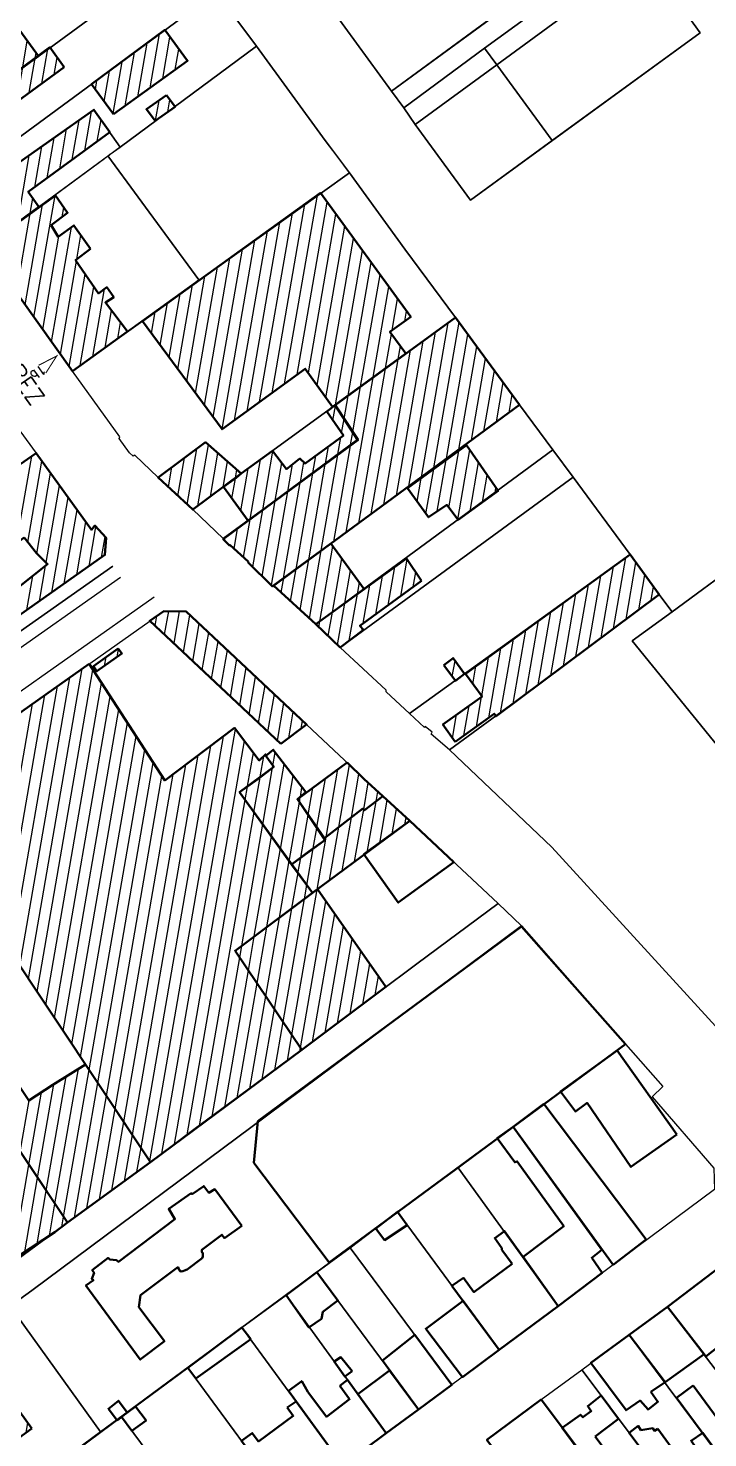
# Model space of a CAD drawing. Extents: x 1215 to 2028, y -6 to 499.
# Drawn here: x 1644.6 to 1744.8, y 120.7 to 328.6 of the extents above; entities that cross this region are included whole.
import ezdxf

# ---------------------------------------------------------------- set-up
doc = ezdxf.new("R2010")
doc.units = 0
for name, color, linetype, lineweight in [('Ar0-Texte2', 6, 'CONTINUOUS', 15), ('Ar1-Site', 6, 'CONTINUOUS', 18), ('Ar2-Coupe-Gras', 7, 'CONTINUOUS', 35)]:
    doc.layers.add(name, color=color, linetype=linetype, lineweight=lineweight)
doc.layers.add('LYTV_TXT1_500', color=1, linetype='CONTINUOUS')
doc.layers.add('LYTV_VUE', color=1, linetype='CONTINUOUS')
doc.styles.get("Standard").update_dxf_attribs({"font": 'romans.shx'})
pattern_1 = [(260.1565, (1590.8917, 222.358), (1.56413, -0.271394), [])]

msp = doc.modelspace()

# ---------------------------------------------------------------- hatches: boundary and pattern name
at = {"layer": 'Ar1-Site'}
h = msp.add_hatch(dxfattribs=at)
h.set_pattern_fill('ANSI31', color=256, scale=0.5, style=0)
h.set_pattern_definition(pattern_1)
h.paths.add_polyline_path([(1635.417, 326.373), (1639.945, 320.116), (1646.081, 324.516), (1640.134, 332.612), (1632.159, 326.792), (1633.451, 325.075)])
h = msp.add_hatch(dxfattribs=at)
h.set_pattern_fill('ANSI31', color=256, scale=0.5, style=0)
h.set_pattern_definition(pattern_1)
h.paths.add_polyline_path([(1657.163, 315.923), (1653.93, 320.339), (1664.723, 328.353), (1668.084, 323.815)])
h = msp.add_hatch(dxfattribs=at)
h.set_pattern_fill('ANSI31', color=256, scale=0.5, style=0)
h.set_pattern_definition(pattern_1)
h.paths.add_polyline_path([(1649.87, 322.861), (1647.798, 325.808), (1638.107, 318.696), (1640.301, 315.877)])
h = msp.add_hatch(dxfattribs=at)
h.set_pattern_fill('ANSI31', color=256, scale=0.5, style=0)
h.set_pattern_definition(pattern_1)
h.paths.add_polyline_path([(1664.962, 318.741), (1666.254, 317.024), (1663.308, 314.952), (1662.016, 316.669)])
h = msp.add_hatch(dxfattribs=at)
h.set_pattern_fill('ANSI31', color=256, scale=0.5, style=0)
h.set_pattern_definition(pattern_1)
h.paths.add_polyline_path([(1646.136, 302.282), (1644.582, 304.492), (1656.604, 313.286), (1654.273, 316.6), (1641.998, 307.925), (1642.126, 307.803), (1634.027, 301.98), (1638.04, 296.334)])
h = msp.add_hatch(dxfattribs=at)
h.set_pattern_fill('ANSI31', color=256, scale=0.5, style=0)
h.set_pattern_definition(pattern_1)
h.paths.add_polyline_path([(1653.785, 296.102), (1651.578, 294.423), (1654.948, 289.511), (1656.175, 290.416), (1657.211, 288.943), (1655.981, 288.163), (1659.211, 283.871), (1651.112, 278.048), (1638.04, 296.334), (1648.592, 303.967), (1650.405, 301.389), (1647.952, 299.579), (1648.994, 297.857), (1651.326, 299.539)])
h = msp.add_hatch(dxfattribs=at)
h.set_pattern_fill('ANSI31', color=256, scale=0.5, style=0)
h.set_pattern_definition(pattern_1)
h.paths.add_polyline_path([(1661.421, 285.425), (1673.186, 269.48), (1685.455, 278.404), (1689.468, 272.758), (1700.263, 280.647), (1697.935, 283.837), (1701.003, 286.037), (1687.682, 304.317)])
h = msp.add_hatch(dxfattribs=at)
h.set_pattern_fill('ANSI31', color=256, scale=0.5, style=0)
h.set_pattern_definition(pattern_1)
h.paths.add_polyline_path([(1677.045, 249.964), (1674.361, 252.396), (1674.236, 252.393), (1673.34, 253.245), (1693.209, 267.98), (1689.836, 273.017), (1707.626, 285.952), (1717.066, 273.072), (1680.634, 246.306), (1677.048, 249.839)])
h.paths.add_polyline_path([(1675.972, 262.929), (1680.635, 266.293), (1682.701, 263.596), (1684.661, 265.144), (1685.429, 264.413), (1691.071, 268.551), (1688.609, 272.113), (1689.836, 273.017), (1693.212, 267.855), (1678.737, 257.251), (1677.02, 255.96), (1673.397, 260.991), (1675.239, 262.286)], flags=17)
h = msp.add_hatch(dxfattribs=at)
h.set_pattern_fill('ANSI31', color=256, scale=0.5, style=0)
h.set_pattern_definition(pattern_1)
h.paths.add_polyline_path([(1670.736, 267.545), (1675.972, 262.929), (1668.859, 257.63), (1663.744, 262.374)])
h = msp.add_hatch(dxfattribs=at)
h.set_pattern_fill('ANSI31', color=256, scale=0.5, style=0)
h.set_pattern_definition(pattern_1)
h.paths.add_polyline_path([(1700.509, 260.792), (1709.219, 267.13), (1713.885, 260.376), (1707.995, 256.107), (1706.316, 258.314), (1703.614, 256.498)])
h = msp.add_hatch(dxfattribs=at)
h.set_pattern_fill('ANSI31', color=256, scale=0.5, style=0)
h.set_pattern_definition(pattern_1)
h.paths.add_polyline_path([(1643.979, 253.512), (1645.786, 251.184), (1647.449, 249.601), (1643.372, 246.353), (1640.139, 250.769), (1633.833, 246.376), (1638.933, 238.997), (1655.91, 250.936), (1656.097, 253.439), (1654.428, 255.271), (1653.922, 254.651), (1645.752, 265.943), (1637.191, 260.026), (1641.801, 253.322), (1642.442, 252.372)])
h = msp.add_hatch(dxfattribs=at)
h.set_pattern_fill('ANSI31', color=256, scale=0.5, style=0)
h.set_pattern_definition(pattern_1)
h.paths.add_polyline_path([(1689.22, 252.641), (1694.135, 245.893), (1687.018, 240.719), (1680.755, 246.434)])
h = msp.add_hatch(dxfattribs=at)
h.set_pattern_fill('ANSI31', color=256, scale=0.5, style=0)
h.set_pattern_definition(pattern_1)
h.paths.add_polyline_path([(1702.599, 247.104), (1700.392, 250.421), (1687.018, 240.719), (1690.601, 237.311), (1694.034, 239.895), (1693.519, 240.507)])
h = msp.add_hatch(dxfattribs=at)
h.set_pattern_fill('ANSI31', color=256, scale=0.5, style=0)
h.set_pattern_definition(pattern_1)
h.paths.add_polyline_path([(1707.562, 223.369), (1713.33, 227.51), (1713.589, 227.142), (1737.624, 245.104), (1733.355, 250.993), (1709.061, 233.399), (1711.517, 230.088), (1705.749, 225.947)])
h.paths.add_polyline_path([(1705.906, 234.695), (1707.588, 232.363), (1708.936, 233.396), (1707.254, 235.728)], flags=17)
h = msp.add_hatch(dxfattribs=at)
h.set_pattern_fill('ANSI31', color=256, scale=0.5, style=0)
h.set_pattern_definition(pattern_1)
h.paths.add_polyline_path([(1681.837, 223.102), (1662.523, 241.233), (1664.611, 242.659), (1667.859, 242.615), (1685.638, 225.945)])
h = msp.add_hatch(dxfattribs=at)
h.set_pattern_fill('ANSI31', color=256, scale=0.5, style=0)
h.set_pattern_definition(pattern_1)
h.paths.add_polyline_path([(1657.878, 237.12), (1658.396, 236.383), (1654.713, 233.793), (1654.195, 234.53)])
h = msp.add_hatch(dxfattribs=at)
h.set_pattern_fill('ANSI31', color=256, scale=0.5, style=0)
h.set_pattern_definition(pattern_1)
h.paths.add_polyline_path([(1653.562, 234.889), (1664.734, 217.679), (1675.033, 225.431), (1678.65, 220.649), (1679.627, 221.548), (1679.633, 221.299), (1680.797, 219.704), (1675.769, 215.956), (1686.507, 201.109), (1675.102, 192.58), (1684.96, 177.961), (1662.638, 161.416), (1626.434, 215.725)])
h = msp.add_hatch(dxfattribs=at)
h.set_pattern_fill('ANSI31', color=256, scale=0.5, style=0)
h.set_pattern_definition(pattern_1)
h.paths.add_polyline_path([(1683.405, 205.279), (1675.769, 215.956), (1678.469, 217.897), (1680.797, 219.704), (1679.633, 221.299), (1680.735, 222.2), (1685.512, 215.949), (1684.289, 214.919), (1688.311, 208.899), (1685.98, 207.217)])
h = msp.add_hatch(dxfattribs=at)
h.set_pattern_fill('ANSI31', color=256, scale=0.5, style=0)
h.set_pattern_definition(pattern_1)
h.paths.add_polyline_path([(1691.648, 220.349), (1684.289, 214.919), (1688.305, 209.148), (1693.942, 213.536), (1694.198, 213.292), (1696.894, 215.358), (1694.083, 217.911)])
h = msp.add_hatch(dxfattribs=at)
h.set_pattern_fill('ANSI31', color=256, scale=0.5, style=0)
h.set_pattern_definition(pattern_1)
h.paths.add_polyline_path([(1683.405, 205.279), (1686.507, 201.109), (1700.858, 211.71), (1696.894, 215.358), (1694.198, 213.292), (1693.942, 213.536), (1688.305, 209.148), (1688.311, 208.899)])
h = msp.add_hatch(dxfattribs=at)
h.set_pattern_fill('ANSI31', color=256, scale=0.5, style=0)
h.set_pattern_definition(pattern_1)
h.paths.add_polyline_path([(1683.405, 205.279), (1686.507, 201.109), (1700.858, 211.71), (1696.894, 215.358), (1694.198, 213.292), (1693.942, 213.536), (1688.305, 209.148), (1688.311, 208.899)])
h = msp.add_hatch(dxfattribs=at)
h.set_pattern_fill('ANSI31', color=256, scale=0.5, style=0)
h.set_pattern_definition(pattern_1)
h.paths.add_polyline_path([(1653.036, 175.791), (1662.638, 161.416), (1650.37, 152.491), (1614.034, 207.047), (1618.206, 210.024), (1644.675, 170.462), (1648.239, 172.799)])
h = msp.add_hatch(dxfattribs=at)
h.set_pattern_fill('ANSI31', color=256, scale=0.5, style=0)
h.set_pattern_definition(pattern_1)
h.paths.add_polyline_path([(1697.345, 187.264), (1687.243, 201.627), (1675.102, 192.58), (1684.96, 177.961)])
h = msp.add_hatch(dxfattribs=at)
h.set_pattern_fill('ANSI31', color=256, scale=0.5, style=0)
h.set_pattern_definition(pattern_1)
h.paths.add_polyline_path([(1612.597, 189.523), (1596.751, 178.76), (1589.358, 189.693), (1586.044, 187.362), (1605.239, 158.986), (1601.927, 156.53), (1607.51, 148.05), (1617.447, 155.293), (1629.112, 138.345), (1648.531, 151.071), (1650.37, 152.491), (1637.004, 172.519), (1628.034, 166.549)])
h.paths.add_polyline_path([(1625.111, 143.492), (1617.079, 155.034), (1611.926, 151.283), (1620.324, 140.125)], flags=17)
h = msp.add_hatch(dxfattribs=at)
h.set_pattern_fill('ANSI31', color=256, scale=0.5, style=0)
h.set_pattern_definition(pattern_1)
h.paths.add_polyline_path([(1645.13, 122.131), (1618.505, 102.855), (1622.636, 97.462), (1610.617, 88.543), (1581.012, 128.652), (1593.034, 137.446), (1596.536, 132.287), (1609.666, 141.733), (1622.591, 124.317), (1636.206, 134.4)])

# ---------------------------------------------------------------- linework, layer by layer
for p, q in [((1645.785, 265.966), (1635.382, 280.138)), ((1549.204, 170.875), (1658.214, 247.666)), ((1663.171, 244.703), (1552.074, 166.486))]:
    msp.add_line(p, q, dxfattribs=at)
at = {"layer": 'Ar1-Site', "flags": 128}
for points in [[(1687.827, 333.551), (1677.364, 347.405), (1693.8, 359.557), (1774.885, 419.039), (1777.519, 418.605), (1795.884, 393.455), (1795.453, 390.696), (1698.175, 319.319)], [(1627.558, 310.938), (1621.735, 319.037), (1654.609, 343.215), (1660.557, 335.119)], [(1698.175, 319.319), (1731.911, 344.018), (1733.721, 341.565), (1711.883, 325.656), (1699.985, 316.865)], [(1735.528, 339.237), (1713.693, 323.203), (1711.883, 325.656), (1733.721, 341.565)], [(1632.217, 304.434), (1627.558, 310.938), (1660.557, 335.119), (1667.673, 340.293), (1672.329, 333.914)], [(1743.679, 327.948), (1721.841, 312.039), (1713.693, 323.203), (1735.528, 339.237)], [(1634.027, 301.98), (1632.217, 304.434), (1672.329, 333.914), (1678.015, 326.311), (1678.274, 325.943), (1658.158, 311.076), (1654.273, 316.6), (1641.998, 307.925), (1642.126, 307.803)], [(1658.158, 311.076), (1678.274, 325.943), (1688.363, 312.079), (1691.979, 307.297), (1670.135, 291.638), (1670.013, 291.51), (1669.764, 291.504), (1656.317, 309.781), (1656.563, 309.912), (1656.685, 310.04)], [(1713.693, 323.203), (1701.67, 314.409), (1699.985, 316.865), (1711.883, 325.656)], [(1721.841, 312.039), (1709.818, 303.245), (1701.67, 314.409), (1713.693, 323.203)], [(1848.241, 322.56), (1933.849, 205.651), (1916.186, 192.594), (1880.615, 166.35), (1844.186, 139.46), (1825.035, 125.991), (1819.368, 132.845), (1812.793, 141.05), (1806.736, 148.519), (1799.006, 157.945), (1789.342, 169.821), (1733.673, 238.26), (1739.562, 242.529), (1781.144, 273.17)], [(1638.04, 296.334), (1634.027, 301.98), (1642.126, 307.803), (1641.998, 307.925), (1654.273, 316.6), (1658.158, 311.076)], [(1656.317, 309.781), (1669.764, 291.504), (1669.274, 291.117), (1651.112, 278.048), (1638.04, 296.334), (1655.827, 309.394)], [(1663.744, 262.374), (1660.29, 265.661), (1660.043, 265.529), (1659.531, 266.016), (1657.98, 268.101), (1658.099, 268.354), (1651.112, 278.048), (1691.979, 307.297), (1700.13, 296.008), (1707.626, 285.952), (1689.836, 273.017), (1675.972, 262.929), (1670.736, 267.545)], [(1680.755, 246.434), (1680.634, 246.306), (1677.048, 249.839), (1677.045, 249.964), (1674.361, 252.396), (1674.239, 252.268), (1673.34, 253.245), (1673.337, 253.369), (1693.212, 267.855), (1689.836, 273.017), (1707.626, 285.952), (1717.066, 273.072)], [(1673.337, 253.369), (1668.859, 257.63), (1675.972, 262.929), (1689.836, 273.017), (1693.212, 267.855)], [(1687.018, 240.719), (1680.755, 246.434), (1717.066, 273.072), (1721.978, 266.449)], [(1668.859, 257.63), (1663.744, 262.374), (1670.736, 267.545), (1675.972, 262.929)], [(1690.601, 237.311), (1687.018, 240.719), (1721.978, 266.449), (1724.952, 262.401)], [(1700.837, 227.573), (1697.385, 230.735), (1697.379, 230.985), (1690.601, 237.311), (1724.952, 262.401), (1733.355, 250.993)], [(1720.702, 232.44), (1706.716, 222.223), (1704.036, 224.53), (1704.154, 224.783), (1703.134, 225.632), (1703.012, 225.504), (1700.837, 227.573), (1733.355, 250.993), (1737.624, 245.104)], [(1721.814, 207.86), (1706.716, 222.223), (1720.702, 232.44), (1737.624, 245.104), (1737.752, 244.982), (1739.562, 242.529), (1733.673, 238.26), (1789.342, 169.821), (1770.006, 153.724), (1746.471, 180.869)], [(1662.638, 161.416), (1626.434, 215.725), (1664.611, 242.659), (1667.859, 242.615), (1685.638, 225.945), (1696.894, 215.358), (1700.858, 211.71), (1713.902, 199.543), (1701.883, 190.625), (1684.96, 177.961), (1669.015, 166.197)], [(1614.034, 207.047), (1626.434, 215.725), (1662.638, 161.416), (1650.37, 152.491)], [(1586.044, 187.362), (1608.263, 203.031), (1614.034, 207.047), (1650.37, 152.491), (1629.761, 137.362), (1617.447, 155.293), (1607.51, 148.05), (1601.927, 156.53), (1605.239, 158.986)], [(1655.261, 121.634), (1641.933, 140.164), (1645.123, 142.492), (1679.707, 168.212), (1717.357, 196.257), (1732.657, 178.775), (1693.407, 149.816), (1658.572, 124.09)], [(1738.184, 172.543), (1736.598, 171.004), (1745.729, 160.489), (1745.807, 157.368), (1730.845, 146.253), (1716.097, 166.621), (1732.657, 178.775)], [(1730.845, 146.253), (1722.752, 140.18), (1708.004, 160.548), (1716.097, 166.621)], [(1722.752, 140.18), (1714.044, 133.717), (1699.046, 154.079), (1708.004, 160.548)], [(1714.044, 133.717), (1707.053, 128.546), (1692.058, 148.783), (1699.046, 154.079)], [(1707.053, 128.546), (1702.146, 124.926), (1687.152, 145.163), (1692.058, 148.783)], [(1738.868, 140.082), (1749.658, 148.221), (1750.556, 147.244), (1750.191, 146.86), (1755.746, 139.503), (1756.254, 134.145), (1753.433, 132.076), (1755.115, 129.744), (1749.715, 125.862)], [(1702.146, 124.926), (1697.362, 121.434), (1682.614, 141.803), (1687.152, 145.163)], [(1697.362, 121.434), (1690.986, 116.654), (1676.113, 137.019), (1682.614, 141.803)], [(1754.487, 119.86), (1748.476, 115.464), (1733.225, 135.944), (1738.868, 140.082), (1749.715, 125.862)], [(1690.986, 116.654), (1683.011, 110.834), (1668.142, 131.074), (1676.113, 137.019)], [(1748.476, 115.464), (1741.609, 110.296), (1726.234, 130.773), (1733.225, 135.944)], [(1683.011, 110.834), (1673.323, 103.597), (1658.329, 123.834), (1668.142, 131.074)], [(1741.609, 110.296), (1735.473, 105.896), (1720.223, 126.376), (1726.234, 130.773)], [(1735.473, 105.896), (1727.38, 99.823), (1712.252, 120.432), (1720.223, 126.376)], [(1673.323, 103.597), (1666.822, 98.813), (1652.074, 119.181), (1658.329, 123.834)]]:
    msp.add_lwpolyline(points, close=True, dxfattribs=at)
for points in [[(1687.827, 333.551), (1698.175, 319.319), (1699.985, 316.865), (1701.67, 314.409), (1709.818, 303.245), (1743.679, 327.948), (1735.528, 339.237)], [(1848.241, 322.56), (1739.562, 242.529), (1737.752, 244.982), (1737.624, 245.104), (1733.355, 250.993), (1724.952, 262.401), (1721.978, 266.449), (1717.066, 273.072), (1707.626, 285.952), (1700.13, 296.008), (1691.979, 307.297), (1690.169, 309.751), (1688.363, 312.079), (1678.274, 325.943), (1678.015, 326.311), (1672.329, 333.914)], [(1629.761, 137.362), (1650.37, 152.491), (1662.638, 161.416), (1669.015, 166.197), (1684.96, 177.961), (1701.883, 190.625), (1713.902, 199.543), (1717.357, 196.257), (1679.707, 168.212), (1645.123, 142.492), (1641.933, 140.164)], [(1641.933, 140.164), (1655.261, 121.634), (1604.728, 84.274)]]:
    msp.add_lwpolyline(points, dxfattribs=at)
at = {"layer": 'Ar2-Coupe-Gras', "flags": 128}
for points in [[(1635.417, 326.373), (1639.945, 320.116), (1646.081, 324.516), (1640.134, 332.612), (1632.159, 326.792), (1633.451, 325.075)], [(1657.163, 315.923), (1653.93, 320.339), (1664.723, 328.353), (1668.084, 323.815)], [(1649.87, 322.861), (1647.798, 325.808), (1638.107, 318.696), (1640.301, 315.877)], [(1664.962, 318.741), (1666.254, 317.024), (1663.308, 314.952), (1662.016, 316.669)], [(1646.136, 302.282), (1644.582, 304.492), (1656.604, 313.286), (1654.273, 316.6), (1641.998, 307.925), (1642.126, 307.803), (1634.027, 301.98), (1638.04, 296.334)], [(1653.785, 296.102), (1651.578, 294.423), (1654.948, 289.511), (1656.175, 290.416), (1657.211, 288.943), (1655.981, 288.163), (1659.211, 283.871), (1651.112, 278.048), (1638.04, 296.334), (1648.592, 303.967), (1650.405, 301.389), (1647.952, 299.579), (1648.994, 297.857), (1651.326, 299.539)], [(1661.421, 285.425), (1673.186, 269.48), (1685.455, 278.404), (1689.468, 272.758), (1700.263, 280.647), (1697.935, 283.837), (1701.003, 286.037), (1687.682, 304.317)], [(1677.045, 249.964), (1674.361, 252.396), (1674.236, 252.393), (1673.34, 253.245), (1693.209, 267.98), (1689.836, 273.017), (1707.626, 285.952), (1717.066, 273.072), (1680.634, 246.306), (1677.048, 249.839)], [(1675.972, 262.929), (1680.635, 266.293), (1682.701, 263.596), (1684.661, 265.144), (1685.429, 264.413), (1691.071, 268.551), (1688.609, 272.113), (1689.836, 273.017), (1693.212, 267.855), (1678.737, 257.251), (1677.02, 255.96), (1673.397, 260.991), (1675.239, 262.286)], [(1670.736, 267.545), (1675.972, 262.929), (1668.859, 257.63), (1663.744, 262.374)], [(1700.509, 260.792), (1709.219, 267.13), (1713.885, 260.376), (1707.995, 256.107), (1706.316, 258.314), (1703.614, 256.498)], [(1643.979, 253.512), (1645.786, 251.184), (1647.449, 249.601), (1643.372, 246.353), (1640.139, 250.769), (1633.833, 246.376), (1638.933, 238.997), (1655.91, 250.936), (1656.097, 253.439), (1654.428, 255.271), (1653.922, 254.651), (1645.752, 265.943), (1637.191, 260.026), (1641.801, 253.322), (1642.442, 252.372)], [(1689.22, 252.641), (1694.135, 245.893), (1687.018, 240.719), (1680.755, 246.434)], [(1702.599, 247.104), (1700.392, 250.421), (1687.018, 240.719), (1690.601, 237.311), (1694.034, 239.895), (1693.519, 240.507)], [(1707.562, 223.369), (1713.33, 227.51), (1713.589, 227.142), (1737.624, 245.104), (1733.355, 250.993), (1709.061, 233.399), (1711.517, 230.088), (1705.749, 225.947)], [(1681.837, 223.102), (1662.523, 241.233), (1664.611, 242.659), (1667.859, 242.615), (1685.638, 225.945)], [(1657.878, 237.12), (1658.396, 236.383), (1654.713, 233.793), (1654.195, 234.53)], [(1705.906, 234.695), (1707.588, 232.363), (1708.936, 233.396), (1707.254, 235.728)], [(1653.562, 234.889), (1664.734, 217.679), (1675.033, 225.431), (1678.65, 220.649), (1679.627, 221.548), (1679.633, 221.299), (1680.797, 219.704), (1675.769, 215.956), (1686.507, 201.109), (1675.102, 192.58), (1684.96, 177.961), (1662.638, 161.416), (1626.434, 215.725)], [(1683.405, 205.279), (1675.769, 215.956), (1678.469, 217.897), (1680.797, 219.704), (1679.633, 221.299), (1680.735, 222.2), (1685.512, 215.949), (1684.289, 214.919), (1688.311, 208.899), (1685.98, 207.217)], [(1691.648, 220.349), (1684.289, 214.919), (1688.305, 209.148), (1693.942, 213.536), (1694.198, 213.292), (1696.894, 215.358), (1694.083, 217.911)], [(1683.405, 205.279), (1686.507, 201.109), (1700.858, 211.71), (1696.894, 215.358), (1694.198, 213.292), (1693.942, 213.536), (1688.305, 209.148), (1688.311, 208.899)], [(1653.036, 175.791), (1662.638, 161.416), (1650.37, 152.491), (1614.034, 207.047), (1618.206, 210.024), (1644.675, 170.462), (1648.239, 172.799)], [(1707.38, 205.626), (1699.159, 199.675), (1694.11, 206.795), (1700.858, 211.71)], [(1697.345, 187.264), (1687.243, 201.627), (1675.102, 192.58), (1684.96, 177.961)], [(1678.477, 167.432), (1677.881, 161.296), (1688.99, 146.583), (1732.657, 178.775), (1717.36, 196.132)], [(1612.597, 189.523), (1596.751, 178.76), (1589.358, 189.693), (1586.044, 187.362), (1605.239, 158.986), (1601.927, 156.53), (1607.51, 148.05), (1617.447, 155.293), (1629.112, 138.345), (1648.531, 151.071), (1650.37, 152.491), (1637.004, 172.519), (1628.034, 166.549)], [(1740.234, 165.474), (1731.431, 177.87), (1723.088, 171.792), (1725.285, 168.848), (1727.002, 170.14), (1733.483, 160.683)], [(1735.748, 149.997), (1720.635, 169.982), (1716.097, 166.621), (1730.845, 146.253)], [(1729.166, 148.459), (1727.696, 147.298), (1729.25, 145.089), (1722.752, 140.18), (1717.575, 147.421), (1723.583, 151.943), (1716.724, 161.515), (1716.352, 161.381), (1713.765, 164.939), (1716.097, 166.621)], [(1676.114, 152.008), (1672.107, 157.405), (1671.246, 156.884), (1670.472, 157.864), (1668.752, 156.697), (1668.624, 156.818), (1665.309, 154.487), (1666.221, 153.011), (1657.884, 146.682), (1657.628, 146.926), (1656.627, 147.026), (1656.371, 147.269), (1654.042, 145.462), (1654.301, 145.094), (1653.949, 144.211), (1654.204, 143.967), (1653.1, 143.19), (1661.116, 132.273), (1664.671, 134.985), (1660.924, 140.013), (1661.13, 141.767), (1666.648, 145.901), (1666.779, 145.655), (1666.91, 145.408), (1667.163, 145.29), (1667.412, 145.296), (1667.659, 145.427), (1668.03, 145.561), (1670.237, 147.24), (1670.355, 147.493), (1670.352, 147.618), (1670.346, 147.867), (1670.343, 147.992), (1670.215, 148.114), (1670.206, 148.488), (1673.149, 150.685), (1673.536, 150.195)], [(1700.469, 152.116), (1697.152, 149.91), (1695.86, 151.626), (1699.046, 154.079)], [(1715.977, 146.382), (1714.426, 148.467), (1714.42, 148.716), (1713.384, 150.189), (1714.857, 151.225), (1722.752, 140.18), (1714.044, 133.717), (1707.063, 143.162), (1708.783, 144.329), (1710.334, 142.244)], [(1753.368, 139.694), (1744.548, 132.729), (1738.868, 140.082), (1747.941, 146.929)], [(1688.047, 139.315), (1690.254, 140.994), (1687.152, 145.163), (1682.614, 141.803), (1685.981, 137.015), (1687.822, 138.31)], [(1645.13, 122.131), (1618.505, 102.855), (1622.636, 97.462), (1610.617, 88.543), (1581.012, 128.652), (1593.034, 137.446), (1596.536, 132.287), (1609.666, 141.733), (1622.591, 124.317), (1636.206, 134.4)], [(1708.742, 140.955), (1703.224, 136.82), (1708.648, 129.71), (1714.044, 133.717)], [(1738.521, 128.956), (1744.289, 133.097), (1738.868, 140.082), (1733.225, 135.944)], [(1677.405, 135.302), (1669.305, 129.479), (1668.142, 131.074), (1676.113, 137.019)], [(1696.845, 132.164), (1701.623, 135.906), (1707.053, 128.546), (1702.146, 124.926)], [(1736.433, 127.53), (1738.521, 128.956), (1733.225, 135.944), (1727.582, 131.806), (1732.753, 124.815), (1734.841, 126.241), (1735.999, 124.896), (1737.469, 126.057)], [(1692.388, 130.554), (1691.283, 129.777), (1689.729, 131.987), (1690.712, 132.636)], [(1690.568, 128.385), (1691.67, 129.287), (1697.362, 121.434), (1690.986, 116.654), (1682.966, 127.696), (1684.929, 129.119), (1685.843, 127.518), (1688.558, 123.838), (1691.991, 126.422)], [(1693.221, 127.202), (1697.881, 130.691), (1702.146, 124.926), (1697.362, 121.434)], [(1728.228, 120.955), (1731.661, 123.539), (1729.077, 126.972), (1727.117, 125.424), (1727.635, 124.687), (1726.408, 123.782), (1726.024, 124.148), (1723.325, 122.207), (1729.919, 113.252), (1732.493, 115.19)], [(1742.656, 128.434), (1740.203, 126.625), (1748.476, 115.464), (1751.541, 117.788), (1750.632, 119.14), (1749.896, 118.622)], [(1657.717, 123.319), (1656.425, 125.036), (1657.895, 126.197), (1659.187, 124.48)], [(1660.414, 125.385), (1661.965, 123.3), (1659.88, 121.749), (1658.329, 123.834)], [(1682.778, 125.193), (1684.13, 126.101), (1690.986, 116.654), (1683.011, 110.834), (1676.03, 120.278), (1677.625, 121.442), (1678.53, 120.216), (1683.683, 123.967)], [(1725.228, 116.008), (1727.069, 117.303), (1720.223, 126.376), (1712.252, 120.432), (1717.036, 113.93), (1723.418, 118.461)], [(1737.444, 122.059), (1736.951, 121.797), (1736.692, 122.165), (1734.95, 121.872), (1734.56, 122.487), (1733.212, 121.454), (1740.189, 112.134), (1741.416, 113.039), (1742.19, 112.059), (1743.91, 113.226)], [(1744.079, 121.475), (1742.359, 120.308), (1746.759, 114.172), (1748.476, 115.464)]]:
    msp.add_lwpolyline(points, close=True, dxfattribs=at)
at = {"layer": 'LYTV_TXT1_500', "const_width": 0.15, "flags": 128}
msp.add_lwpolyline([(1646.131, 278.907), (1648.796, 280.286), (1647.178, 277.76)], dxfattribs=at)
at = {"layer": 'LYTV_VUE'}
msp.add_line((1589.07, 201.405), (1657.062, 249.301), dxfattribs=at)

# ---------------------------------------------------------------- texts
at = {"layer": 'Ar0-Texte2', "insert": (1633.656, 291.037), "char_height": 2.5, "width": 50, "attachment_point": 5, "rotation": 305.39721}
msp.add_mtext('AVENUE MAURICE THOREZ', dxfattribs=at)
at = {"layer": 'LYTV_TXT1_500', "insert": (1646.06, 277.839), "char_height": 1.4, "width": 100, "attachment_point": 5, "rotation": 215}
msp.add_mtext('{1b}', dxfattribs=at)

doc.saveas('drawing.dxf')
